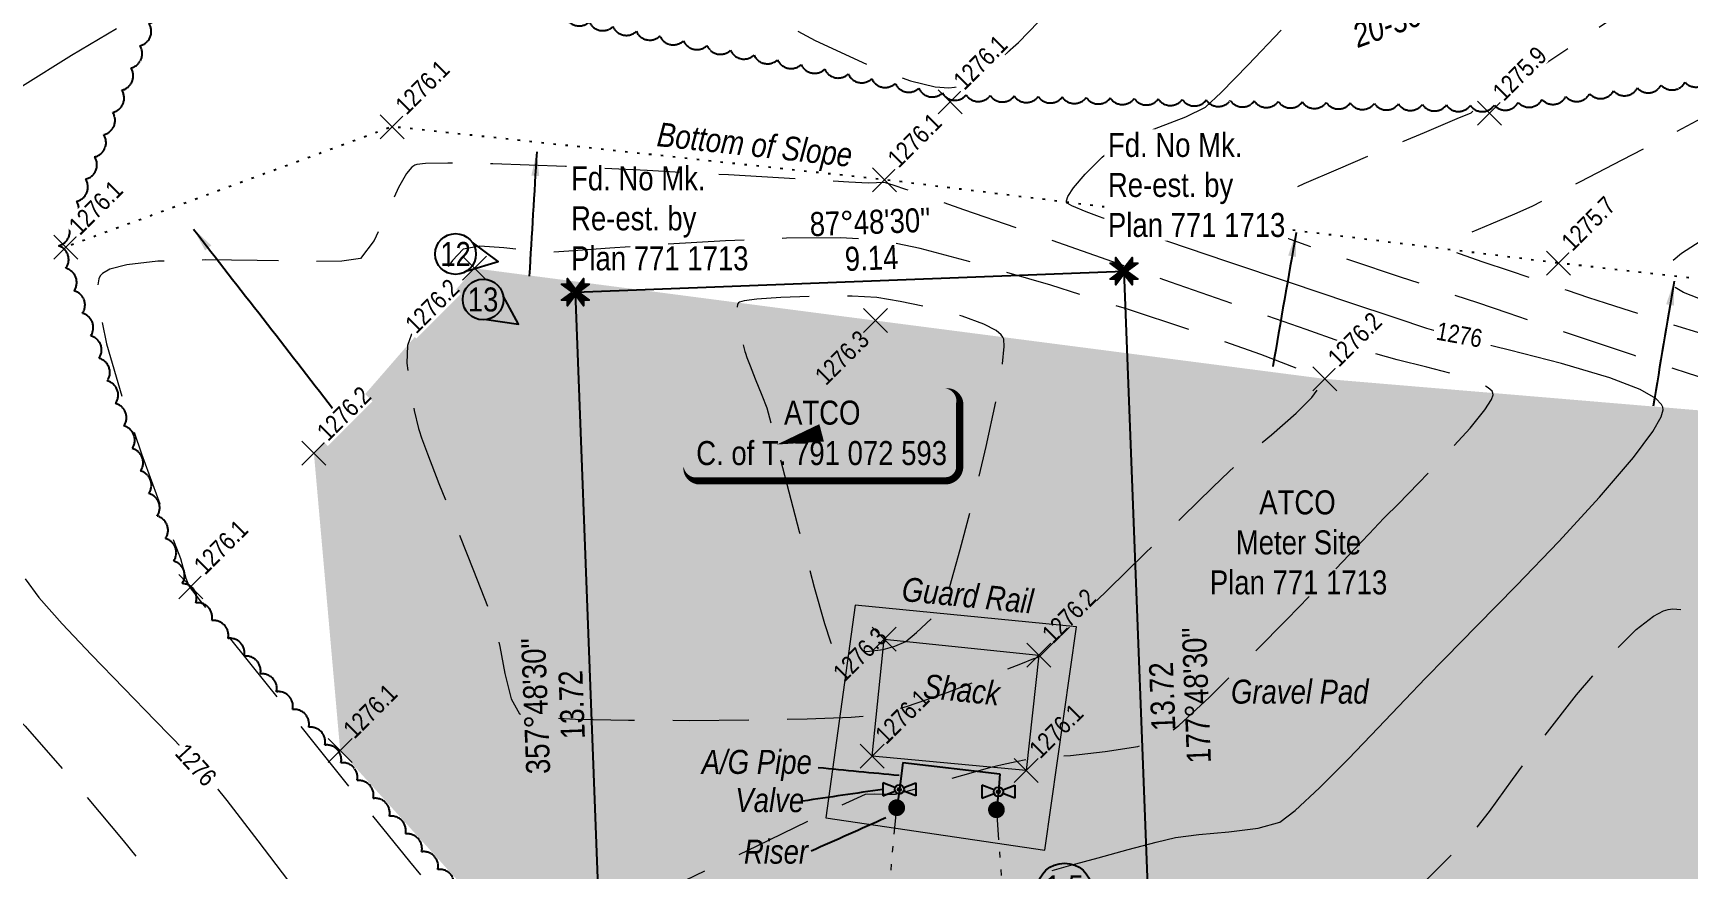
# Model space of a CAD drawing. Extents: x 677803 to 685700, y 5641086 to 5647221.
# Drawn here: x 680140 to 680829, y 5643088 to 5643436 of the extents above; entities that cross this region are included whole.
import ezdxf
from ezdxf.enums import TextEntityAlignment as Align

# ---------------------------------------------------------------- set-up
doc = ezdxf.new("R2010")
doc.units = 0
doc.header["$LTSCALE"] = 5
doc.header["$PDMODE"] = 3
doc.header["$PDSIZE"] = 5
for name, pattern in [('0', [1, 1, 0]), ('CENTERLINEX33', [6.5, 2.5, -1, 0.5, -1, 0.5, -1]), ('DASHED2', [9.525, 6.35, -3.175]), ('foc-TOPO', [1, 0.2, -0.8])]:
    doc.linetypes.add(name, pattern=pattern)
for name, color, linetype, lineweight in [('AS-GENERAL', 48, 'Continuous', 18), ('EXISTING PIPE (EXIST OR HP)', 240, 'CENTERLINEX33', 20), ('F-RW-T', 190, 'Continuous', 9), ('T-ELEVATION', 48, 'Continuous', 18), ('T-ELEVATION-T', 48, 'Continuous', 18), ('T-TEXT', 48, 'Continuous', 18), ('T-TOPO', 7, 'Continuous', 0)]:
    doc.layers.add(name, color=color, linetype=linetype, lineweight=lineweight)
for name, color, linetype in [('AS-OWNER', 7, 'Continuous'), ('AS-PIPE-AG', 44, 'Continuous'), ('AS-ROADS', 254, 'Continuous'), ('AS-SYMBOL', 7, 'Continuous'), ('CG-NOTES', 7, 'Continuous'), ('Contour_Line_Intermediate', 8, 'DASHED2'), ('Contour_Line_Major', 7, 'Continuous'), ('L-BD', 7, 'Continuous'), ('L-MON', 1, 'Continuous'), ('P-ELEVATION', 7, 'Continuous'), ('P-PROPOSED', 10, 'Continuous'), ('T-BUSH', 110, '0'), ('T-BUSH-T', 110, 'Continuous'), ('T-GENERAL', 48, 'foc-TOPO')]:
    doc.layers.add(name, color=color, linetype=linetype)
doc.styles.add('175L', font='ARIALN.TTF', dxfattribs={"height": 20})
doc.styles.add('80', font='ARIALN.TTF', dxfattribs={"height": 10})
doc.styles.add('80CG', font='ARIALN.TTF', dxfattribs={"height": 10})
doc.styles.add('80L', font='ARIALN.TTF', dxfattribs={"height": 10})
doc.styles.add('80LS', font='ARIALNI.TTF', dxfattribs={"height": 10})
doc.styles.add('ELEVATION', font='ARIALN.TTF', dxfattribs={"height": 2.5})
doc.styles.get("Standard").update_dxf_attribs({"font": 'ARIALN.TTF'})
doc.dimstyles.new('Compass 5 000', dxfattribs={"dimscale": 5, "dimtxt": 9, "dimasz": 2, "dimexe": 0.2, "dimexo": 0.0625, "dimgap": 0.5, "dimtad": 0, "dimtih": 1, "dimtoh": 1, "dimzin": 0, "dimdsep": 46, "dimtxsty": '80CG', "dimcen": 0.1, "dimse1": 1, "dimse2": 1, "dimclrd": 256, "dimclrt": 256, "dimaunit": 1, "dimadec": 4, "dimazin": 0, "dimtfac": 0.06, "dimtofl": 0, "dimtmove": 0, "dimatfit": 1, "dimfxl": 0.2, "dimtolj": 1, "dimtzin": 0, "dimlwd": -1, "dimarcsym": 0})

# ---------------------------------------------------------------- blocks, each defined once
blk = doc.blocks.new('*U453')
at = {"layer": 'P-ELEVATION'}
h = blk.add_hatch(color=111, dxfattribs=at)
h.dxf.hatch_style = 1
edge = h.paths.add_edge_path()
edge.add_ellipse((0, 0), major_axis=(-10.94, 0), ratio=0.913794, start_angle=0, end_angle=360)
at = {"layer": 'P-ELEVATION', "color": 7, "flags": 128}
blk.add_lwpolyline([(0, 0, 5, 0, 0), (-24.8, -14.93, 0, 0, 0)], format="xyseb", dxfattribs=at)
at = {"layer": 'P-ELEVATION', "color": 7}
blk.add_ellipse((0, 0), major_axis=(-10.94, 0), ratio=0.913794, dxfattribs=at)
at = {"layer": 'P-ELEVATION', "style": '80'}
blk.add_attdef('BEND', text='', height=10, dxfattribs=at).set_placement((0, 0), align=Align.MIDDLE_CENTER)
blk = doc.blocks.new('VALVE')
h = blk.add_hatch(color=255)
h.dxf.hatch_style = 1
edge = h.paths.add_edge_path()
edge.add_line((-0.33, 0.24), (-1.2, 0.59))
edge.add_line((-1.2, 0.59), (-1.2, -0.59))
edge.add_line((-1.2, -0.59), (-0.33, -0.24))
edge.add_arc((0, 0), 0.411, 215.8775, 324.1225)
edge.add_line((0.33, -0.24), (1.2, -0.59))
edge.add_line((1.2, -0.59), (1.2, 0.59))
edge.add_line((1.2, 0.59), (0.33, 0.24))
edge.add_arc((0, 0), 0.411, 35.8775, 144.1225)
at = {"color": 48}
for p, q in [((-1.1, 0.44), (-1.1, -0.44)), ((-0.29, 0.12), (-1.1, 0.44)), ((0.29, 0.12), (1.1, 0.44)), ((1.1, 0.44), (1.1, -0.44)), ((-1.1, -0.44), (-0.29, -0.12)), ((1.1, -0.44), (0.29, -0.12))]:
    blk.add_line(p, q, dxfattribs=at)
for radius in [0.311, 0.11]:
    blk.add_circle((0, 0), radius, dxfattribs=at)
blk = doc.blocks.new('TEMP')
h = blk.add_hatch(color=255)
h.dxf.hatch_style = 1
h.paths.add_polyline_path([(0, 0.25), (-0.67, 1.15), (-0.67, 0.67), (-1.15, 0.67), (-0.25, 0), (-1.15, -0.67), (-0.67, -0.67), (-0.67, -1.15), (0, -0.25), (0.67, -1.15), (0.67, -0.67), (1.15, -0.67), (0.25, 0), (1.15, 0.67), (0.67, 0.67), (0.67, 1.15)])
h.paths.add_polyline_path([(0.57, 0.85), (0.57, 0.57), (0.85, 0.57), (0.08, 0), (0.85, -0.57), (0.57, -0.57), (0.57, -0.85), (0, -0.08), (-0.57, -0.85), (-0.57, -0.57), (-0.85, -0.57), (-0.08, 0), (-0.85, 0.57), (-0.57, 0.57), (-0.57, 0.85), (0, 0.08)], flags=16)
h = blk.add_hatch(color=1)
h.dxf.hatch_style = 1
h.paths.add_polyline_path([(0, 0.08), (-0.57, 0.85), (-0.57, 0.57), (-0.85, 0.57), (-0.08, 0), (-0.85, -0.57), (-0.57, -0.57), (-0.57, -0.85), (0, -0.08), (0.57, -0.85), (0.57, -0.57), (0.85, -0.57), (0.08, 0), (0.85, 0.57), (0.57, 0.57), (0.57, 0.85)])
at = {"color": 1}
for p, q in [((-0.08, 0), (0.08, 0)), ((0, 0.08), (0, -0.08))]:
    blk.add_line(p, q, dxfattribs=at)
at = {"color": 255, "flags": 128}
blk.add_lwpolyline([(-0.25, 0), (-1.15, 0.67), (-0.67, 0.67), (-0.67, 1.15), (0, 0.25), (0.67, 1.15), (0.67, 0.67), (1.15, 0.67), (0.25, 0), (1.15, -0.67), (0.67, -0.67), (0.67, -1.15), (0, -0.25), (-0.67, -1.15), (-0.67, -0.67), (-1.15, -0.67)], close=True, dxfattribs=at)
at = {"color": 1, "flags": 128}
blk.add_lwpolyline([(-0.08, 0), (-0.85, 0.57), (-0.57, 0.57), (-0.57, 0.85), (0, 0.08), (0.57, 0.85), (0.57, 0.57), (0.85, 0.57), (0.08, 0), (0.85, -0.57), (0.57, -0.57), (0.57, -0.85), (0, -0.08), (-0.57, -0.85), (-0.57, -0.57), (-0.85, -0.57)], close=True, dxfattribs=at)
blk = doc.blocks.new('riser')
h = blk.add_hatch(color=255)
h.dxf.hatch_style = 1
edge = h.paths.add_edge_path()
edge.add_arc((0, 0), 0.7, 0, 360)
blk.add_hatch(color=48).paths.add_polyline_path([(0.58, -0.15), (-0.58, -0.15, 0.774597)])
at = {"color": 48}
blk.add_line((-0.58, -0.15), (0.58, -0.15), dxfattribs=at)
blk.add_circle((0, 0), 0.6, dxfattribs=at)
blk = doc.blocks.new('*U489')
at = {"layer": 'CG-NOTES', "color": 182}
blk.add_lwpolyline([(4.87, -6.95), (17.73, -3.13), (6.95, 4.87)], dxfattribs=at)
blk.add_circle((0, 0), 8.49, dxfattribs=at)
at = {"color": 182, "style": '80L'}
blk.add_attdef('#', text='', height=10, dxfattribs=at).set_placement((0, 0), align=Align.MIDDLE_CENTER)
blk = doc.blocks.new('*U484')
at = {"layer": 'CG-NOTES', "color": 182}
blk.add_lwpolyline([(1.47, -8.36), (14.74, -10.32), (8.36, 1.47)], dxfattribs=at)
blk.add_circle((0, 0), 8.49, dxfattribs=at)
at = {"color": 182, "style": '80L'}
blk.add_attdef('#', text='', height=10, dxfattribs=at).set_placement((0, 0), align=Align.MIDDLE_CENTER)
blk = doc.blocks.new('*U576')
h = blk.add_hatch(color=59)
edge = h.paths.add_edge_path()
edge.add_line((-51.5, -20), (51.5, -20))
edge.add_arc((51.5, -14), 6, 270, 360)
edge.add_line((57.5, -14), (57.5, 12.5))
edge.add_arc((51.5, 12.5), 6, 0, 90)
edge.add_line((51.5, 18.5), (-51.5, 18.5))
edge.add_arc((-51.5, 12.5), 6, 90, 180)
edge.add_line((-57.5, 12.5), (-57.5, -14))
edge.add_arc((-51.5, -14), 6, 180, 270)
at = {"color": 1, "flags": 128}
blk.add_lwpolyline([(-51.5, -20, 3, 3, 0), (51.5, -20, 3, 3, 0.414214), (57.5, -14, 3, 3, 0), (57.5, 12.5, 3, 0, 0.414214), (51.5, 18.5, 0, 0, 0), (-51.5, 18.5, 0, 0, 0.414214), (-57.5, 12.5, 0, 0, 0), (-57.5, -14, 0, 3, 0.414214)], format="xyseb", close=True, dxfattribs=at)
blk.add_lwpolyline([(-18.68, -4.88, 0, 7.5, 0), (0, 0, 0, 0, 0)], format="xyseb", dxfattribs=at)
at = {"color": 1, "style": '80'}
blk.add_attdef('ENTER_TEXT_001', (-35.99, -5), '', height=10, dxfattribs=at)

msp = doc.modelspace()

# ---------------------------------------------------------------- hatches: boundary and pattern name
at = {"layer": 'AS-ROADS'}
h = msp.add_hatch(color=256, dxfattribs=at)
h.dxf.hatch_style = 1
h.paths.add_polyline_path([(681277.94, 5643148.399), (681277.94, 5643233.359), (681080.724, 5643248.223), (680849.474, 5643277.473), (680678.274, 5643291.873), (680491.224, 5643316.148), (680324.249, 5643337.923), (680257.374, 5643260.973), (680268.324, 5643137.023), (680339.224, 5643058.623), (680373.599, 5642975.048), (680459.149, 5642956.223), (680598.099, 5642959.523), (680765.199, 5643033.848), (680950.074, 5643136.498), (681123.299, 5643147.773)])

# ---------------------------------------------------------------- linework, layer by layer
at = {"layer": 'AS-GENERAL', "flags": 128}
msp.add_lwpolyline([(680482.699, 5643197.623), (680470.599, 5643109.023), (680561.674, 5643095.573), (680574.949, 5643188.623)], close=True, dxfattribs=at)
msp.add_lwpolyline([(680494.799, 5643183.473), (680559.274, 5643176.748), (680553.924, 5643128.748), (680489.824, 5643134.773), (680494.799, 5643183.473)], dxfattribs=at)
at = {"layer": 'AS-PIPE-AG', "flags": 128}
for points in [[(680502.624, 5643132.123), (680501.149, 5643120.898), (680500.049, 5643113.248)], [(680502.624, 5643132.123), (680542.924, 5643127.373)], [(680542.924, 5643127.373), (680542.399, 5643119.923), (680541.574, 5643112.398)]]:
    msp.add_lwpolyline(points, dxfattribs=at)
at = {"layer": 'Contour_Line_Intermediate', "lineweight": 13, "flags": 128}
for points, elevation in [([(680146.128, 5643492.021), (680141.641, 5643489.129), (680125.119, 5643479.272), (680109.477, 5643470.299), (680096.472, 5643462.867), (680087.86, 5643457.633), (680078.98, 5643452.245), (680067.162, 5643445.552), (680054.231, 5643438.061), (680042.011, 5643430.276), (680033.973, 5643424.176), (680029.572, 5643419.847), (680027.632, 5643417.137), (680027.004, 5643415.848), (680026.71, 5643414.63), (680026.61, 5643410.67), (680027.561, 5643401.337), (680030.542, 5643383.73), (680036.29, 5643355.936), (680043.336, 5643324.971), (680050.663, 5643294.324), (680057.255, 5643267.484), (680062.095, 5643247.94), (680064.167, 5643239.183), (680065.127, 5643233.342), (680066.267, 5643225.789), (680067.074, 5643218.268), (680067.034, 5643212.525), (680064.231, 5643204.898), (680057.364, 5643188.318), (680047.79, 5643165.826), (680036.866, 5643140.462), (680025.95, 5643115.267), (680016.399, 5643093.282), (680009.57, 5643077.547), (680006.821, 5643071.104), (680005.192, 5643066.128), (680004.552, 5643061.42), (680006.929, 5643059.356), (680010.881, 5643056.962), (680013.543, 5643054.731), (680014.264, 5643046.308), (680015.394, 5643025.952), (680016.749, 5642998.48), (680018.146, 5642968.71), (680019.401, 5642941.458), (680020.179, 5642924.707), (680020.569, 5642916.709), (680020.715, 5642914.128), (680020.749, 5642913.779), (680020.916, 5642913.749), (680021.691, 5642913.82), (680023.361, 5642914.133), (680024.861, 5642914.591), (680026.223, 5642920.322), (680029.634, 5642935.281), (680034.446, 5642956.467), (680040.009, 5642980.878), (680045.674, 5643005.513), (680050.791, 5643027.372), (680054.712, 5643043.454), (680058.349, 5643060.033), (680062.933, 5643083.219), (680068.289, 5643109.765), (680074.244, 5643136.425), (680080.624, 5643159.95), (680085.916, 5643174.332), (680089.937, 5643181.438), (680092.621, 5643184.033), (680093.96, 5643184.61), (680095.281, 5643184.656), (680098.782, 5643183.385), (680105.943, 5643178.415), (680118.388, 5643167.026), (680137.178, 5643147.176), (680157.711, 5643123.739), (680178.009, 5643099.55), (680196.091, 5643077.449), (680209.979, 5643060.273), (680217.691, 5643050.86), (680225.26, 5643040.735), (680234.617, 5643027.024), (680244.766, 5643012.706), (680252.789, 5643002.817), (680258.416, 5642997.315), (680261.862, 5642994.916), (680263.47, 5642994.169), (680264.965, 5642993.77), (680269.021, 5642993.466), (680277.37, 5642994.084), (680291.613, 5642996.451), (680312.024, 5643000.909), (680332.23, 5643005.762), (680348.907, 5643009.645), (680358.732, 5643011.195), (680366.767, 5643009.999), (680377.12, 5643007.318), (680388.209, 5643004.252), (680398.455, 5643001.902), (680406.276, 5643001.37), (680413.616, 5643003.9), (680424.474, 5643009.344), (680437.313, 5643016.341), (680450.597, 5643023.531), (680462.787, 5643029.555), (680472.348, 5643033.051), (680483.263, 5643034.264), (680498.744, 5643034.568), (680516.095, 5643034.302), (680532.62, 5643033.804), (680545.625, 5643033.414), (680552.412, 5643033.47), (680557.83, 5643034.673), (680564.736, 5643036.666), (680571.624, 5643038.793), (680576.988, 5643040.396), (680584.491, 5643042.417), (680600.137, 5643046.61), (680620.658, 5643052.096), (680642.787, 5643057.993), (680663.256, 5643063.423), (680678.798, 5643067.504), (680686.146, 5643069.357), (680693.371, 5643070.214), (680702.342, 5643071.134), (680709.128, 5643072.759), (680715.045, 5643077.631), (680724.303, 5643086.764), (680734.031, 5643096.859), (680741.358, 5643104.617), (680746.839, 5643111.723), (680756.495, 5643125.061), (680769.007, 5643142.076), (680783.054, 5643160.211), (680797.318, 5643176.912), (680807.999, 5643187.523), (680815.139, 5643193.017), (680819.327, 5643195.201), (680821.217, 5643195.787), (680823.232, 5643196.042), (680828.369, 5643195.687), (680838.452, 5643193.245), (680855.246, 5643187.143), (680879.289, 5643176.477), (680903.694, 5643164.425), (680925.22, 5643153.12), (680940.624, 5643144.693), (680946.664, 5643141.277), (680948.516, 5643139.122), (680950.38, 5643137.179), (680955.24, 5643138.68), (680967.63, 5643142.74), (680985.114, 5643148.458), (681005.258, 5643154.93), (681025.628, 5643161.255), (681043.787, 5643166.532), (681057.303, 5643169.859), (681071.846, 5643171.763), (681097.131, 5643174.182), (681129.867, 5643176.959), (681166.763, 5643179.941), (681204.529, 5643182.969), (681239.874, 5643185.89), (681269.507, 5643188.547), (681277.94, 5643189.436)], 31897.5), ([(680381.864, 5643491), (680387.225, 5643483.593), (680394.941, 5643475.16), (680404.339, 5643468.46), (680421.039, 5643457.921), (680442.47, 5643445.422), (680466.061, 5643432.837), (680489.243, 5643422.045), (680505.765, 5643415.962), (680516.112, 5643413.519), (680521.729, 5643413.124), (680524.091, 5643413.342), (680526.105, 5643413.841), (680530.622, 5643415.87), (680538.499, 5643421.237), (680550.711, 5643432.022), (680567.977, 5643449.815), (680586.501, 5643470.426), (680603.749, 5643490.04)], 31902.5), ([(681277.94, 5643231.824), (681274.214, 5643232.727), (681267.745, 5643234.128), (681259.673, 5643235.326), (681242.205, 5643237.626), (681218.438, 5643240.65), (681191.464, 5643244.025), (681164.378, 5643247.374), (681140.274, 5643250.324), (681122.246, 5643252.5), (681113.39, 5643253.525), (681104.864, 5643254.229), (681093.882, 5643254.997), (681082.901, 5643255.763), (681074.374, 5643256.463), (681065.456, 5643257.485), (681046.391, 5643259.75), (681020.069, 5643262.915), (680989.381, 5643266.636), (680957.217, 5643270.57), (680926.468, 5643274.375), (680900.025, 5643277.708), (680880.778, 5643280.224), (680871.619, 5643281.582), (680862.393, 5643283.974), (680850.622, 5643287.515), (680838.89, 5643291.232), (680829.784, 5643294.154), (680821.426, 5643296.884), (680807.25, 5643301.587), (680789.741, 5643307.431), (680771.383, 5643313.584), (680754.66, 5643319.216), (680742.058, 5643323.495), (680728.566, 5643328.02), (680709.799, 5643334.257), (680689.18, 5643341.167), (680670.129, 5643347.715), (680658.316, 5643351.995), (680652.607, 5643354.299), (680650.71, 5643355.278), (680650.418, 5643355.575), (680650.43, 5643356.129), (680651.167, 5643357.72), (680653.604, 5643360.932), (680658.081, 5643365.662), (680662.947, 5643369.964), (680669.692, 5643373.195), (680683.999, 5643379.411), (680701.985, 5643387.041), (680719.766, 5643394.517), (680733.46, 5643400.271), (680739.181, 5643402.735), (680741.526, 5643405.014), (680743.73, 5643407.181), (680746.346, 5643408.181), (680748.994, 5643409.141), (680754.58, 5643412.829), (680769.031, 5643422.477), (680789.721, 5643436.392), (680814.023, 5643452.882), (680839.31, 5643470.255), (680862.956, 5643486.82), (680865.829, 5643488.905)], 31897.5), ([(681277.94, 5643247.448), (681252.006, 5643250.868), (681224.464, 5643254.551), (681199.315, 5643257.905), (681179.03, 5643260.543), (681166.076, 5643262.076), (681152.254, 5643263.275), (681134.63, 5643264.574), (681115.105, 5643265.921), (681095.58, 5643267.267), (681077.955, 5643268.561), (681064.132, 5643269.752), (681052.115, 5643270.991), (681034.26, 5643272.903), (681012.458, 5643275.317), (680988.602, 5643278.056), (680964.582, 5643280.948), (680942.293, 5643283.816), (680923.625, 5643286.488), (680910.47, 5643288.789), (680896.259, 5643292.316), (680877.479, 5643297.659), (680856.42, 5643304.012), (680835.375, 5643310.569), (680816.635, 5643316.526), (680802.493, 5643321.077), (680795.24, 5643323.418), (680788.257, 5643325.694), (680779.295, 5643328.685), (680770.343, 5643331.705), (680763.39, 5643334.07), (680755.241, 5643336.811), (680744.178, 5643340.539), (680734.403, 5643343.944), (680730.119, 5643345.717), (680731.947, 5643348.314), (680734.668, 5643350.941), (680738.862, 5643352.827), (680747.597, 5643356.494), (680757.368, 5643360.609), (680764.672, 5643363.839), (680771.489, 5643367.268), (680784.76, 5643374.08), (680802.12, 5643383.073), (680821.205, 5643393.049), (680839.649, 5643402.807), (680855.086, 5643411.148), (680865.151, 5643416.871), (680874.498, 5643422.742), (680886.29, 5643430.444), (680899.223, 5643439.167), (680911.993, 5643448.097), (680923.298, 5643456.425), (680931.832, 5643463.337), (680940.913, 5643472.634), (680955.38, 5643488.517)], 31895), ([(681277.94, 5643262.665), (681267.746, 5643264.096), (681248.915, 5643266.764), (681232.132, 5643269.045), (681218.762, 5643270.626), (681205.124, 5643271.819), (681185.241, 5643273.348), (681161.239, 5643275.098), (681135.245, 5643276.95), (681109.387, 5643278.788), (681085.791, 5643280.494), (681066.583, 5643281.951), (681053.89, 5643283.042), (681039.648, 5643284.472), (681021.506, 5643286.362), (681001.433, 5643288.586), (680981.398, 5643291.018), (680963.371, 5643293.53), (680949.321, 5643295.997), (680934.972, 5643298.992), (680913.675, 5643303.575), (680888.735, 5643309.315), (680863.457, 5643315.784), (680841.145, 5643322.552), (680827.652, 5643327.893), (680821.183, 5643331.713), (680819.006, 5643334.119), (680818.637, 5643335.269), (680818.805, 5643336.353), (680820.668, 5643339.052), (680826.889, 5643344.273), (680840.46, 5643352.978), (680863.51, 5643365.713), (680890.219, 5643379.281), (680917.262, 5643392.363), (680941.315, 5643403.644), (680959.052, 5643411.805), (680967.149, 5643415.531), (680973.022, 5643418.062), (680980.682, 5643421.13), (680988.211, 5643424.364), (680993.687, 5643427.393), (680998.567, 5643433.494), (681008.986, 5643447.778), (681023.693, 5643467.95), (681038.782, 5643488.156)], 31892.5)]:
    msp.add_lwpolyline(points, dxfattribs=dict(at, elevation=elevation))
for points, elevation in [([(680699.162, 5643229.872), (680700.387, 5643231.161), (680703.339, 5643234.206), (680708.788, 5643239.747), (680717.314, 5643248.414), (680728.612, 5643260.15), (680738.826, 5643271.392), (680744.925, 5643278.953), (680747.643, 5643283.249), (680748.342, 5643285.266), (680748.311, 5643285.983), (680747.949, 5643286.719), (680746.316, 5643288.199), (680741.944, 5643290.417), (680733.496, 5643293.319), (680720.815, 5643296.746), (680708.482, 5643299.806), (680699.393, 5643302.343), (680689.897, 5643305.646), (680670.568, 5643312.404), (680644.308, 5643321.598), (680614.021, 5643332.207), (680582.611, 5643343.212), (680552.982, 5643353.595), (680528.036, 5643362.335), (680510.678, 5643368.414), (680503.811, 5643370.812), (680499.056, 5643372.394), (680494.922, 5643373.601), (680491.636, 5643373.536), (680488.329, 5643373.358), (680480.182, 5643373.849), (680459.361, 5643375.106), (680429.992, 5643376.811), (680396.201, 5643378.644), (680362.114, 5643380.283), (680331.858, 5643381.41), (680313.183, 5643381.727), (680303.79, 5643381.517), (680300.219, 5643381.125), (680299.34, 5643380.846), (680298.219, 5643380.042), (680295.973, 5643377.419), (680292.598, 5643371.531), (680288.092, 5643361.647), (680282.462, 5643349.492), (680276.85, 5643342.051), (680268.952, 5643340.841), (680253.619, 5643340.757), (680233.792, 5643341.16), (680212.415, 5643341.407), (680192.431, 5643340.857), (680179.425, 5643339.414), (680172.398, 5643337.53), (680169.365, 5643335.815), (680168.415, 5643334.805), (680167.786, 5643333.525), (680167.213, 5643329.744), (680167.875, 5643321.424), (680171.069, 5643306.503), (680177.631, 5643284.096), (680185.569, 5643260.624), (680193.297, 5643239.417), (680199.23, 5643223.802), (680201.783, 5643217.109), (680202.796, 5643213.424), (680204.103, 5643208.873), (680205.441, 5643205.356), (680209.985, 5643199.463), (680221.46, 5643185.005), (680237.894, 5643164.445), (680257.314, 5643140.249), (680277.751, 5643114.88), (680297.23, 5643090.802), (680313.782, 5643070.48), (680323.59, 5643058.581), (680328.281, 5643053.029), (680329.902, 5643051.228), (680330.214, 5643050.957), (680330.706, 5643050.849), (680332.1, 5643050.874), (680334.841, 5643051.341), (680338.677, 5643052.291), (680341.545, 5643052.982), (680344.386, 5643052.355), (680347.2, 5643051.814), (680353.343, 5643054.7), (680369.04, 5643062.252), (680391.135, 5643072.923), (680416.472, 5643085.164), (680441.893, 5643097.429), (680464.242, 5643108.17), (680480.362, 5643115.84), (680487.096, 5643118.893), (680490.904, 5643119.094), (680495.731, 5643118.906), (680499.595, 5643118.958), (680506.467, 5643120.748), (680519.179, 5643124.375), (680532.01, 5643128.086), (680539.235, 5643130.129), (680543.912, 5643131.216), (680549.736, 5643132.478), (680554.445, 5643133.421), (680560.5, 5643134.004), (680572.382, 5643135.054), (680586.78, 5643136.633), (680600.385, 5643138.803), (680609.887, 5643141.626), (680617.568, 5643147.546), (680630.228, 5643159.324), (680645.894, 5643174.783), (680662.593, 5643191.745), (680678.352, 5643208.033), (680691.2, 5643221.467), (680699.162, 5643229.872)], 31902.5), ([(680300.881, 5643271.239), (680301.155, 5643270.301), (680302.167, 5643267.341), (680304.681, 5643260.582), (680309.421, 5643248.348), (680316.573, 5643230.249), (680323.787, 5643212.105), (680329.667, 5643197.208), (680332.818, 5643188.851), (680334.766, 5643180.351), (680336.873, 5643169.123), (680339.484, 5643158.628), (680342.943, 5643152.328), (680350.245, 5643151.036), (680366.305, 5643150.183), (680388.356, 5643149.727), (680413.63, 5643149.624), (680439.357, 5643149.834), (680462.769, 5643150.313), (680481.098, 5643151.021), (680491.575, 5643151.914), (680504.147, 5643155.354), (680521.105, 5643161.311), (680538.334, 5643167.902), (680551.717, 5643173.245), (680557.137, 5643175.457), (680559.18, 5643175.899), (680563.166, 5643179.778), (680573.488, 5643189.854), (680587.816, 5643203.85), (680603.821, 5643219.488), (680619.174, 5643234.493), (680631.546, 5643246.589), (680638.608, 5643253.498), (680645.959, 5643260.008), (680656.086, 5643268.548), (680666.348, 5643277.579), (680672.878, 5643284.12), (680675.909, 5643288.111), (680676.724, 5643290.15), (680676.706, 5643290.947), (680676.322, 5643291.473), (680673.963, 5643292.972), (680666.83, 5643296.217), (680651.684, 5643302.058), (680625.991, 5643311.059), (680595.767, 5643320.996), (680564.202, 5643330.846), (680534.488, 5643339.588), (680509.818, 5643346.201), (680493.381, 5643349.663), (680476.673, 5643350.677), (680454.18, 5643350.45), (680428.759, 5643349.378), (680403.267, 5643347.856), (680380.56, 5643346.28), (680363.495, 5643345.046), (680354.931, 5643344.549), (680346.928, 5643345.228), (680336.528, 5643346.469), (680326.495, 5643347.1), (680319.591, 5643345.95), (680315.042, 5643341.212), (680309.253, 5643332.463), (680303.408, 5643322.062), (680298.69, 5643312.369), (680296.283, 5643305.744), (680296.131, 5643298.372), (680297.332, 5643288.589), (680299.158, 5643278.757), (680300.881, 5643271.239)], 31905), ([(680436.841, 5643303.317), (680437.046, 5643302.593), (680437.658, 5643300.772), (680438.973, 5643297.311), (680441.163, 5643291.902), (680443.954, 5643285.083), (680445.965, 5643279.778), (680448.443, 5643270.634), (680453.338, 5643251.824), (680459.489, 5643228.31), (680465.733, 5643205.056), (680470.015, 5643189.974), (680472.42, 5643182.385), (680473.499, 5643179.694), (680473.854, 5643179.177), (680474.59, 5643178.789), (680476.884, 5643178.291), (680481.69, 5643178.099), (680488.714, 5643178.48), (680494.355, 5643179.12), (680499.222, 5643180.529), (680503.848, 5643182.53), (680508.316, 5643186.204), (680515.113, 5643192.606), (680519.89, 5643198.297), (680522.208, 5643205.354), (680526.529, 5643220.766), (680531.886, 5643241.278), (680537.309, 5643263.638), (680541.829, 5643284.591), (680544.145, 5643298.154), (680544.797, 5643305.367), (680544.6, 5643308.375), (680544.288, 5643309.262), (680543.599, 5643310.193), (680541.399, 5643312.026), (680536.364, 5643314.679), (680527.31, 5643317.959), (680514.152, 5643321.48), (680501.439, 5643324.144), (680491.841, 5643325.724), (680481.452, 5643326.342), (680466.948, 5643326.338), (680451.868, 5643325.813), (680441.768, 5643325.083), (680436.528, 5643324.389), (680434.571, 5643323.868), (680434.139, 5643323.593), (680433.816, 5643322.982), (680433.556, 5643321.007), (680433.916, 5643316.705), (680435.204, 5643309.996), (680436.841, 5643303.317)], 31907.5)]:
    msp.add_lwpolyline(points, close=True, dxfattribs=dict(at, elevation=elevation))
at = {"layer": 'Contour_Line_Major', "lineweight": 15, "elevation": 31900, "flags": 128}
for points in [[(680175.242, 5643437.68), (680156.49, 5643426.586), (680136.018, 5643413.761)], [(680564.785, 5643087.143), (680572.531, 5643089.28), (680583.868, 5643092.399), (680596.471, 5643095.814), (680608.019, 5643098.837), (680616.187, 5643100.781), (680625.805, 5643102.028), (680638.313, 5643103.173), (680650.589, 5643104.724), (680659.508, 5643107.192), (680665.976, 5643112.116), (680676.045, 5643121.53), (680688.112, 5643133.592), (680700.572, 5643146.461), (680711.823, 5643158.292), (680720.26, 5643167.245), (680728.371, 5643175.548), (680741.646, 5643188.958), (680758.106, 5643205.75), (680775.778, 5643224.198), (680792.685, 5643242.575), (680806.85, 5643259.157), (680814.881, 5643269.97), (680818.315, 5643276.07), (680819.134, 5643278.972), (680819.054, 5643280.032), (680818.493, 5643281.265), (680816.08, 5643283.742), (680809.64, 5643287.463), (680796.92, 5643292.372), (680776.807, 5643298.296), (680755.156, 5643303.815), (680735.339, 5643308.75), (680720.725, 5643312.919), (680708.068, 5643317.161), (680688.239, 5643323.74), (680663.954, 5643331.819), (680637.928, 5643340.561), (680612.875, 5643349.13), (680591.512, 5643356.69), (680578.903, 5643361.448), (680572.972, 5643363.984), (680571.024, 5643365.082), (680570.716, 5643365.433), (680570.691, 5643366.085), (680571.325, 5643367.858), (680573.675, 5643371.426), (680578.55, 5643377.126), (680585.577, 5643384.155), (680591.226, 5643388.987), (680598.328, 5643392.481), (680609.18, 5643396.655), (680620.39, 5643401.008), (680628.565, 5643405.038), (680635.182, 5643411.092), (680646.371, 5643422.631), (680660.195, 5643437.123)], [(680137.112, 5643208.591), (680142.895, 5643200.796), (680152.589, 5643189.84), (680164.83, 5643176.866), (680178.251, 5643163.021), (680191.486, 5643149.45), (680203.17, 5643137.297), (680211.936, 5643127.707), (680221.166, 5643116.25), (680234.066, 5643099.408), (680249.015, 5643079.699)]]:
    msp.add_lwpolyline(points, dxfattribs=at)
at = {"layer": 'EXISTING PIPE (EXIST OR HP)', "flags": 128}
for points in [[(679722.315, 5642842.792), (679778.149, 5642843.498), (679975.049, 5642847.898), (680256.424, 5642857.773), (680399.274, 5642856.598), (680492.924, 5642866.248), (680491.924, 5642936.023), (680495.499, 5643063.298), (680500.049, 5643113.248)], [(680541.574, 5643112.398), (680545.074, 5643064.023), (680547.499, 5642941.923), (680575.774, 5642864.473), (680723.299, 5642867.523), (680869.349, 5642868.173), (681150.824, 5642879.623), (681277.94, 5642882.315)]]:
    msp.add_lwpolyline(points, dxfattribs=at)
at = {"layer": 'P-PROPOSED'}
msp.add_lwpolyline([(680594.677, 5643336.723), (680607.786, 5642994.137), (680379.396, 5642985.398), (680366.286, 5643327.983)], close=True, dxfattribs=at)
at = {"layer": 'T-BUSH', "flags": 128}
msp.add_lwpolyline([(679722.315, 5642910.788, 0.0169239), (679722.569, 5642911.113, 0.5205671), (679732.566, 5642910.938, 0.5205671), (679742.562, 5642910.762, 0.5205671), (679752.559, 5642910.587, 0.5205671), (679762.556, 5642910.411, 0.5205671), (679772.552, 5642910.236, 0.5205671), (679782.548, 5642910.159, 0.5205671), (679792.543, 5642910.437, 0.5205671), (679802.537, 5642910.715, 0.5205671), (679812.531, 5642910.993, 0.5205671), (679822.526, 5642911.27, 0.5205671), (679832.52, 5642911.548, 0.5205671), (679842.514, 5642911.826, 0.5205671), (679852.508, 5642912.104, 0.5205671), (679862.503, 5642912.382, 0.5205671), (679872.497, 5642912.659, 0.5205671), (679882.491, 5642912.937, 0.5205671), (679892.486, 5642913.215, 0.5205671), (679902.48, 5642913.493, 0.5205671), (679912.474, 5642913.77, 0.5205671), (679922.468, 5642914.048, 0.5205671), (679932.463, 5642914.326, 0.5205671), (679942.457, 5642914.604, 0.5205671), (679952.451, 5642914.881, 0.5205671), (679962.446, 5642915.159, 0.5205671), (679972.44, 5642915.437, 0.5205671), (679982.434, 5642915.715, 0.5205671), (679992.428, 5642915.992, 0.5205671), (680002.423, 5642916.27, 0.5205671), (680012.417, 5642916.548, 0.5205671), (680022.377, 5642917.093, 0.5205671), (680032.116, 5642919.355, 0.5205671), (680041.855, 5642921.618, 0.5205671), (680051.593, 5642923.88, 0.5205671), (680061.332, 5642926.142, 0.5205671), (680071.071, 5642928.405, 0.5205671), (680080.81, 5642930.667, 0.5205671), (680090.549, 5642932.929, 0.5205671), (680100.288, 5642935.191, 0.5205671), (680110.026, 5642937.454, 0.5205671), (680119.765, 5642939.716, 0.5205671), (680129.504, 5642941.978, 0.5205671), (680139.243, 5642944.241, 0.5205671), (680148.982, 5642946.503, 0.5205671), (680158.721, 5642948.765, 0.5205671), (680168.46, 5642951.027, 0.5205671), (680178.198, 5642953.29, 0.5205671), (680187.937, 5642955.552, 0.5205671), (680197.676, 5642957.814, 0.5205671), (680207.415, 5642960.077, 0.5205671), (680217.154, 5642962.339, 0.5205671), (680226.958, 5642964.201, 0.5205671), (680236.912, 5642965.142, 0.5205671), (680246.865, 5642966.082, 0.5205671), (680256.819, 5642967.023, 0.5205671), (680266.773, 5642967.964, 0.5205671), (680276.727, 5642968.905, 0.5205671), (680286.68, 5642969.846, 0.5205671), (680296.634, 5642970.787, 0.5205671), (680306.588, 5642971.727, 0.5205671), (680316.542, 5642972.668, 0.5205671), (680326.496, 5642973.609, 0.5205671), (680336.449, 5642974.55, 0.5205671), (680346.403, 5642975.491, 0.5205671), (680356.357, 5642976.431, 0.5205671), (680366.311, 5642977.372, 0.5205671), (680366.618, 5642984.137, 0.5205671), (680362.814, 5642993.384, 0.5205671), (680359.011, 5643002.631, 0.5205671), (680355.208, 5643011.877, 0.5205671), (680351.405, 5643021.124, 0.5205671), (680347.602, 5643030.37, 0.5205671), (680343.799, 5643039.617, 0.5205671), (680339.995, 5643048.863, 0.5205671), (680335.841, 5643057.888, 0.5205671), (680329.123, 5643065.293, 0.5205671), (680322.405, 5643072.697, 0.5205671), (680315.687, 5643080.102, 0.5205671), (680308.969, 5643087.507, 0.5205671), (680302.25, 5643094.911, 0.5205671), (680295.532, 5643102.316, 0.5205671), (680288.814, 5643109.721, 0.5205671), (680282.096, 5643117.125, 0.5205671), (680275.378, 5643124.53, 0.5205671), (680268.659, 5643131.935, 0.5205671), (680261.941, 5643139.339, 0.5205671), (680255.223, 5643146.744, 0.5205671), (680248.505, 5643154.149, 0.5205671), (680241.787, 5643161.553, 0.5205671), (680235.068, 5643168.958, 0.5205671), (680228.35, 5643176.363, 0.5205671), (680221.632, 5643183.767, 0.5205671), (680214.914, 5643191.172, 0.5205671), (680208.196, 5643198.577, 0.5205671), (680202.465, 5643206.58, 0.5205671), (680199.009, 5643215.962, 0.5205671), (680195.553, 5643225.343, 0.5205671), (680192.096, 5643234.725, 0.5205671), (680188.64, 5643244.107, 0.5205671), (680185.184, 5643253.489, 0.5205671), (680181.728, 5643262.87, 0.5205671), (680178.272, 5643272.252, 0.5205671), (680174.815, 5643281.634, 0.5205671), (680171.359, 5643291.016, 0.5205671), (680167.903, 5643300.398, 0.5205671), (680164.447, 5643309.779, 0.5205671), (680160.991, 5643319.161, 0.5205671), (680157.535, 5643328.543, 0.5205671), (680154.078, 5643337.925, 0.5205671), (680151.01, 5643347.3, 0.5205671), (680154.78, 5643356.56, 0.5205671), (680158.55, 5643365.82, 0.5205671), (680162.32, 5643375.08, 0.5205671), (680166.09, 5643384.341, 0.5205671), (680169.86, 5643393.601, 0.5205671), (680173.63, 5643402.861, 0.5205671), (680177.4, 5643412.121, 0.5205671), (680181.17, 5643421.381, 0.5205671), (680184.94, 5643430.641, 0.5205671), (680188.709, 5643439.902, 0.5205671), (680192.479, 5643449.162, 0.5205671), (680196.249, 5643458.422, 0.5205671), (680203.471, 5643461.84, 0.5205671), (680213.401, 5643460.675, 0.5205671), (680223.331, 5643459.509, 0.5205671), (680233.261, 5643458.344, 0.5205671), (680243.191, 5643457.178, 0.5205671), (680253.121, 5643456.013, 0.5205671), (680263.051, 5643454.847, 0.5205671), (680272.981, 5643453.681, 0.5205671), (680282.911, 5643452.516, 0.5205671), (680292.841, 5643451.35, 0.5205671), (680302.77, 5643450.185, 0.5205671), (680312.7, 5643449.019, 0.5205671), (680322.63, 5643447.853, 0.5205671), (680332.56, 5643446.688, 0.5205671), (680342.49, 5643445.522, 0.5205671), (680352.42, 5643444.357, 0.5205671), (680362.249, 5643442.552, 0.5205671), (680372.05, 5643440.578, 0.5205671), (680381.851, 5643438.605, 0.5205671), (680391.653, 5643436.631, 0.5205671), (680401.454, 5643434.657, 0.5205671), (680411.256, 5643432.684, 0.5205671), (680421.057, 5643430.71, 0.5205671), (680430.858, 5643428.736, 0.5205671), (680440.66, 5643426.763, 0.5205671), (680450.461, 5643424.789, 0.5205671), (680460.263, 5643422.815, 0.5205671), (680470.064, 5643420.842, 0.5205671), (680479.866, 5643418.868, 0.5205671), (680489.667, 5643416.894, 0.5205671), (680499.468, 5643414.921, 0.5205671), (680509.27, 5643412.947, 0.5205671), (680519.071, 5643410.973, 0.5205671), (680528.995, 5643410.111, 0.5205671), (680538.991, 5643409.903, 0.5205671), (680548.987, 5643409.694, 0.5205671), (680558.983, 5643409.486, 0.5205671), (680568.979, 5643409.278, 0.5205671), (680578.975, 5643409.07, 0.5205671), (680588.971, 5643408.862, 0.5205671), (680598.967, 5643408.654, 0.5205671), (680608.963, 5643408.446, 0.5205671), (680618.959, 5643408.238, 0.5205671), (680628.955, 5643408.03, 0.5205671), (680638.951, 5643407.821, 0.5205671), (680648.947, 5643407.613, 0.5205671), (680658.943, 5643407.405, 0.5205671), (680668.939, 5643407.197, 0.5205671), (680678.935, 5643406.989, 0.5205671), (680688.931, 5643406.781, 0.5205671), (680698.927, 5643406.573, 0.5205671), (680708.923, 5643406.365, 0.5205671), (680718.919, 5643406.157, 0.5205671), (680728.915, 5643405.948, 0.5205671), (680738.911, 5643405.74, 0.5205671), (680748.892, 5643405.833, 0.5205671), (680758.818, 5643407.033, 0.5205671), (680768.743, 5643408.233, 0.5205671), (680778.669, 5643409.434, 0.5205671), (680788.595, 5643410.634, 0.5205671), (680798.521, 5643411.835, 0.5205671), (680808.447, 5643413.035, 0.5205671), (680818.372, 5643414.235, 0.5205671), (680828.298, 5643415.436, 0.5205671), (680838.224, 5643416.636, 0.5205671), (680848.15, 5643417.837, 0.5205671), (680858.076, 5643419.037, 0.5205671), (680868.002, 5643420.237, 0.5205671), (680877.927, 5643421.438, 0.5205671), (680887.853, 5643422.638, 0.5205671), (680897.779, 5643423.839, 0.5205671), (680907.705, 5643425.039, 0.5205671), (680917.631, 5643426.24, 0.5205671), (680927.557, 5643427.44, 0.5205671), (680937.482, 5643428.64, 0.5205671), (680947.408, 5643429.841, 0.5205671), (680957.334, 5643431.041, 0.5205671), (680967.317, 5643431.048, 0.5205671), (680977.312, 5643430.8, 0.5205671), (680987.307, 5643430.551, 0.5205671), (680997.302, 5643430.303, 0.5205671), (681007.297, 5643430.055, 0.5205671), (681017.292, 5643429.807, 0.5205671), (681027.287, 5643429.559, 0.5205671), (681037.282, 5643429.31, 0.5205671), (681047.277, 5643429.062, 0.5205671), (681057.273, 5643428.814, 0.5205671), (681067.268, 5643428.566, 0.5205671), (681077.263, 5643428.318, 0.5205671), (681087.258, 5643428.069, 0.5205671), (681097.253, 5643427.821, 0.5205671), (681107.248, 5643427.573, 0.5205671), (681117.243, 5643427.325, 0.5205671), (681127.238, 5643427.077, 0.5205671), (681137.233, 5643426.829, 0.5205671), (681147.228, 5643426.58, 0.5205671), (681157.223, 5643426.332, 0.5205671), (681167.218, 5643426.084, 0.5205671), (681177.213, 5643425.836, 0.5205671), (681187.208, 5643425.588, 0.5205671), (681197.203, 5643425.339, 0.5205671), (681207.199, 5643425.091, 0.5205671), (681217.194, 5643424.843, 0.5205671), (681227.155, 5643424.165, 0.5205671), (681237.063, 5643422.831, 0.5205671), (681246.972, 5643421.496, 0.5205671), (681256.881, 5643420.162, 0.5205671), (681266.789, 5643418.827, 0.5205671), (681276.698, 5643417.493, 0.0850341), (681277.94, 5643415.848, 0.0850341)], format="xyb", dxfattribs=at)
at = {"layer": 'T-ELEVATION'}
for p in [(680522.374, 5643407.248, 31902.5), (680746.924, 5643402.573, 31897.5), (680290.024, 5643396.898, 31902.5), (680494.999, 5643374.798, 31902.5), (680154.024, 5643346.748, 31902.5), (680324.249, 5643337.923, 31905), (680775.549, 5643340.098, 31892.5), (680491.224, 5643316.148, 31907.5), (680678.274, 5643291.873, 31905), (680257.374, 5643260.973, 31905), (680206.124, 5643205.323, 31902.5), (680494.799, 5643183.473, 31907.5), (680559.274, 5643176.748, 31905), (680268.324, 5643137.023, 31902.5), (680489.824, 5643134.773, 31902.5), (680553.924, 5643128.748, 31902.5)]:
    msp.add_point(p, dxfattribs=at)
at = {"layer": 'T-GENERAL', "flags": 128}
msp.add_lwpolyline([(681277.94, 5643293.646), (681032.074, 5643311.348), (680775.549, 5643340.098), (680494.999, 5643374.798), (680290.024, 5643396.898), (680154.024, 5643346.748)], dxfattribs=at)

# ---------------------------------------------------------------- block references
at = {"xscale": 0.99981491, "yscale": 0.99981491, "zscale": 0.99981491}
msp.add_blockref('*U453', (680569.926, 5643080.148), dxfattribs=at).add_auto_attribs({'BEND': '1.5'})
at = {"layer": 'AS-OWNER'}
ref = msp.add_blockref('*U576', (680468.797, 5643269.397), dxfattribs=dict(at, xscale=0.99981491, yscale=0.99981491, zscale=0.99981491))
ref.add_attrib('ENTER_TEXT_001', 'ATCO', (680453.135, 5643272.815), dxfattribs={"layer": '0', "color": 1, "height": 9.9981, "style": '80'})
ref.add_attrib('ENTER_TEXT_002', 'C. of T. 791 072 593', (680416.576, 5643255.974), dxfattribs={"layer": '0', "color": 1, "height": 9.99815, "style": '80'})
at = {"layer": 'AS-SYMBOL', "color": 4, "xscale": 6.248843187499991, "yscale": 6.248843187499991, "zscale": 6.248843187499991}
for p in [(680501.149, 5643120.898), (680542.399, 5643119.923)]:
    msp.add_blockref('VALVE', p, dxfattribs=at)
at = {"layer": 'AS-SYMBOL', "color": 2, "xscale": 4.99907455, "yscale": 4.99907455, "zscale": 4.99907455}
for p in [(680500.049, 5643113.248), (680541.574, 5643112.398)]:
    msp.add_blockref('riser', p, dxfattribs=at)
at = {"layer": 'CG-NOTES', "xscale": 0.99981491, "yscale": 0.99981491, "zscale": 0.99981491}
for name, p, values in [('*U489', (680316.366, 5643343.88), {'#': '12'}), ('*U484', (680327.83, 5643324.946), {'#': '13'})]:
    msp.add_blockref(name, p, dxfattribs=at).add_auto_attribs(values)
at = {"layer": 'L-MON', "color": 4, "xscale": 4.99907455, "yscale": 4.99907455, "zscale": 4.99907455}
for p in [(680594.677, 5643336.723), (680366.286, 5643327.983)]:
    msp.add_blockref('TEMP', p, dxfattribs=at)

# ---------------------------------------------------------------- texts
at = {"layer": 'F-RW-T', "insert": (680627.808, 5643245.431), "char_height": 9.99815, "attachment_point": 1, "style": '80L', "bg_fill": 1, "box_fill_scale": 1, "bg_fill_color": 254, "bg_fill_transparency": 0}
msp.add_mtext_dynamic_manual_height_columns('\\pi23.202;ATCO\\P\\pi13.439;Meter Site\\P\\pi2.6361;Plan 771 1713', width=77.72815, gutter_width=50, heights=[0], dxfattribs=at)
at = {"layer": 'L-BD', "color": 2, "style": '80L'}
for s, height, rotation, p in [("87°48'30''", 9.9981, 2.1914, (680489.009, 5643357.221)), ('9.14', 9.9981, 2.1914, (680489.582, 5643342.235)), ("357°48'30''", 9.99815, 92.1914, (680349.713, 5643155.6)), ("177°48'30''", 9.99815, 92.1914, (680624.826, 5643160.109)), ('13.72', 9.9981, 92.1914, (680364.699, 5643156.173)), ('13.72', 9.9981, 92.1914, (680610.589, 5643159.564))]:
    msp.add_text(s, height=height, rotation=rotation, dxfattribs=at).set_placement(p, align=Align.MIDDLE)
at = {"layer": 'L-MON', "insert": (680364.461, 5643380.404), "char_height": 9.99815, "attachment_point": 1, "style": '80L'}
msp.add_mtext_dynamic_manual_height_columns('Fd. No Mk.\\PRe-est. by \\PPlan 771 1713', width=73.44925, gutter_width=50, heights=[0], dxfattribs=at)
at = {"layer": 'T-BUSH-T', "style": '80LS'}
msp.add_text('20-30cm Poplar, Spruce', height=9.99815, rotation=20, dxfattribs=at).set_placement((680748.51, 5643455.523), align=Align.MIDDLE_CENTER)
at = {"layer": 'T-ELEVATION-T', "insert": (680465.302, 5643294.106), "char_height": 7.4986, "width": 23.99426, "attachment_point": 1, "rotation": 44.999991, "style": 'ELEVATION'}
msp.add_mtext('1276.3', dxfattribs=at)
at = {"layer": 'T-ELEVATION-T', "char_height": 7.4986, "width": 23.99426, "attachment_point": 1, "rotation": 44.999991, "style": 'ELEVATION', "bg_fill": 1, "box_fill_scale": 1, "bg_fill_color": 254, "bg_fill_transparency": 0}
for s, insert in [('1276.2', (680559.837, 5643186.585)), ('1276.3', (680472.822, 5643170.44)), ('1276.1', (680268.887, 5643146.86)), ('1276.1', (680490.387, 5643144.61)), ('1276.1', (680554.487, 5643138.585))]:
    msp.add_mtext(s, dxfattribs=dict(at, insert=insert))
at = {"layer": 'T-TEXT', "char_height": 9.99815, "attachment_point": 1, "style": '80L'}
for s, width, insert, rotation in [('{\\fArial Narrow|b0|i1|c0|p34;Bottom of Slope}', 83.86269, (680400.976, 5643398.788), 353.846254), ('{\\fArial Narrow|b0|i1|c0|p34;Guard Rail}', 54.79066, (680502.827, 5643209.375), 354.427802), ('{\\fArial Narrow|b0|i1|c0|p34;Shack}', 23.60516, (680511.759, 5643169.025), 354.045353)]:
    msp.add_mtext_dynamic_manual_height_columns(s, width=width, gutter_width=50, heights=[0], dxfattribs=dict(at, insert=insert, rotation=rotation))
at = {"layer": 'T-TEXT', "char_height": 9.99815, "attachment_point": 1}
for s, width, gutter_width, insert, style in [('{\\fArial Narrow|b0|i1|c0|p34;Gravel Pad}', 57.97176, 100, (680639.24, 5643166.601), '175L'), ('{\\fArial Narrow|b0|i1|c0|p34;A/G Pipe}', 45.66617, 50, (680418.872, 5643137.346), '80L'), ('{\\fArial Narrow|b0|i1|c0|p34;Valve}', 27.03223, 50, (680432.881, 5643121.401), '80L'), ('{\\fArial Narrow|b0|i1|c0|p34;Riser}', 19.43608, 50, (680436.426, 5643099.941), '80L')]:
    msp.add_mtext_dynamic_manual_height_columns(s, width=width, gutter_width=gutter_width, heights=[0], dxfattribs=dict(at, insert=insert, style=style))

# ---------------------------------------------------------------- leaders
at = {"layer": 'AS-GENERAL', "path_type": 1}
for points in [[(680350.155, 5643386.39), (680347.043, 5643334.681)], [(680207.253, 5643354.292), (680265.146, 5643279.717)], [(680666.377, 5643352.791), (680656.632, 5643297.03)], [(680823.72, 5643332.526), (680815.01, 5643280.476)]]:
    msp.add_leader(points, dimstyle='Compass 5 000', override={"dimgap": 0.5, "dimtad": 0}, dxfattribs=at)
at = {"layer": 'T-TEXT', "path_type": 1}
for points in [[(680501.012, 5643126.638), (680467.415, 5643129.873)], [(680494.275, 5643120.898), (680460.997, 5643115.996)], [(680495.52, 5643109.017), (680464.46, 5643095.165)]]:
    msp.add_leader(points, dimstyle='Compass 5 000', override={"dimgap": 0.5, "dimtad": 0}, dxfattribs=at)

# ---------------------------------------------------------------- next in the draw order: texts
at = {"layer": 'L-MON', "insert": (680587.997, 5643394.315), "char_height": 9.99815, "attachment_point": 1, "style": '80L', "bg_fill": 3, "box_fill_scale": 1.15, "bg_fill_color": 256, "bg_fill_true_color": 256, "bg_fill_transparency": 0}
msp.add_mtext_dynamic_manual_height_columns('Fd. No Mk.\\PRe-est. by \\PPlan 771 1713', width=73.44925, gutter_width=50, heights=[0], dxfattribs=at)
at = {"layer": 'T-ELEVATION-T', "char_height": 7.4986, "width": 23.99426, "attachment_point": 1, "rotation": 44.999991, "style": 'ELEVATION', "bg_fill": 3, "box_fill_scale": 1.15, "bg_fill_color": 256, "bg_fill_true_color": 256, "bg_fill_transparency": 0}
for s, insert in [('1276.1', (680522.937, 5643417.085)), ('1275.9', (680747.487, 5643412.41)), ('1276.1', (680290.587, 5643406.735)), ('1276.1', (680495.562, 5643384.635)), ('1276.1', (680154.587, 5643356.585)), ('1275.7', (680776.112, 5643349.935)), ('1276.2', (680294.678, 5643315.576)), ('1276.2', (680678.837, 5643301.71)), ('1276.2', (680257.937, 5643270.81)), ('1276.1', (680206.687, 5643215.16))]:
    msp.add_mtext(s, dxfattribs=dict(at, insert=insert))
at = {"layer": 'T-TOPO', "char_height": 7.4986, "width": 21.99593, "attachment_point": 1, "bg_fill": 3, "box_fill_scale": 1.15, "bg_fill_color": 256, "bg_fill_true_color": 256, "bg_fill_transparency": 0}
for insert, rotation in [((680725.618, 5643315.66, 31925), 349.670902), ((680204.61, 5643140.681, 31925), 312.433386)]:
    msp.add_mtext('1276', dxfattribs=dict(at, insert=insert, rotation=rotation))

doc.saveas('drawing.dxf')
